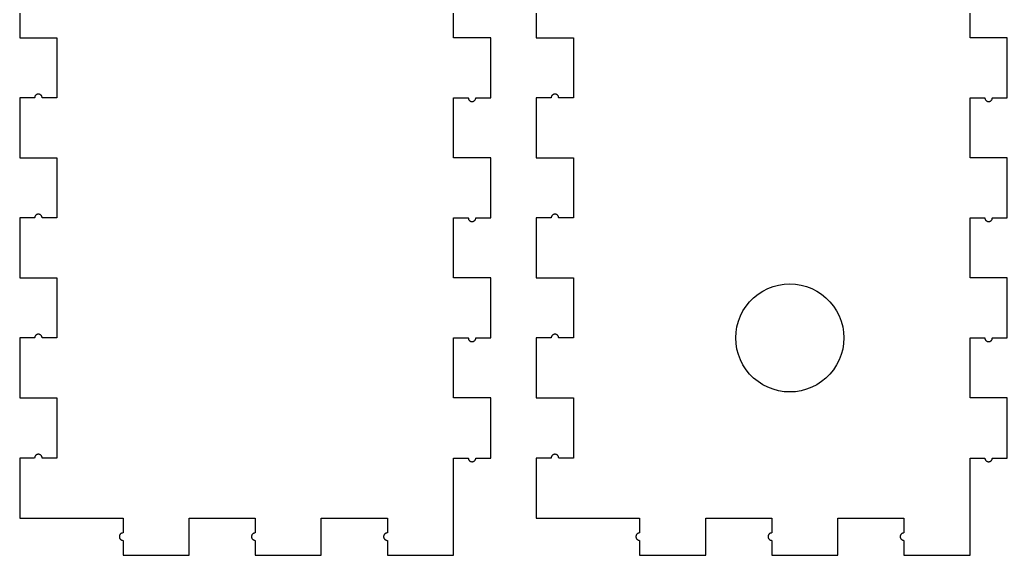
# Model space of a CAD drawing. Header units: metres. Extents: x -3 to 302, y -3 to 183.
# Drawn here: x 219.9 to 302.1, y -3.1 to 41.5 of the extents above; entities that cross this region are included whole.
import ezdxf

# ---------------------------------------------------------------- set-up
doc = ezdxf.new("R2010")
doc.units = ezdxf.units.M

msp = doc.modelspace()

# ---------------------------------------------------------------- linework, layer by layer
for p, q in [((219.9, 45), (219.9, 40)), ((256, 40), (256, 45)), ((262.9, 45), (262.9, 40)), ((299, 40), (299, 45)), ((219.9, 40), (223, 40)), ((223, 40), (223, 35)), ((259.1, 40), (256, 40)), ((259.1, 35), (259.1, 40)), ((262.9, 40), (266, 40)), ((266, 40), (266, 35)), ((302.1, 40), (299, 40)), ((302.1, 35), (302.1, 40)), ((221.14, 35), (219.9, 35)), ((219.9, 35), (219.9, 30)), ((221.142, 35.0324), (221.14, 35)), ((221.147, 35.0644), (221.142, 35.0324)), ((221.155, 35.0958), (221.147, 35.0644)), ((221.167, 35.1261), (221.155, 35.0958)), ((221.182, 35.155), (221.167, 35.1261)), ((221.199, 35.1822), (221.182, 35.155)), ((221.22, 35.2074), (221.199, 35.1822)), ((221.243, 35.2304), (221.22, 35.2074)), ((221.268, 35.2508), (221.243, 35.2304)), ((221.295, 35.2685), (221.268, 35.2508)), ((221.324, 35.2832), (221.295, 35.2685)), ((221.354, 35.2948), (221.324, 35.2832)), ((221.386, 35.3032), (221.354, 35.2948)), ((221.418, 35.3083), (221.386, 35.3032)), ((221.45, 35.31), (221.418, 35.3083)), ((221.482, 35.3083), (221.45, 35.31)), ((221.514, 35.3032), (221.482, 35.3083)), ((221.546, 35.2948), (221.514, 35.3032)), ((221.576, 35.2832), (221.546, 35.2948)), ((221.605, 35.2685), (221.576, 35.2832)), ((221.632, 35.2508), (221.605, 35.2685)), ((221.657, 35.2304), (221.632, 35.2508)), ((221.68, 35.2074), (221.657, 35.2304)), ((221.701, 35.1822), (221.68, 35.2074)), ((221.718, 35.155), (221.701, 35.1822)), ((221.733, 35.1261), (221.718, 35.155)), ((221.745, 35.0958), (221.733, 35.1261)), ((221.753, 35.0644), (221.745, 35.0958)), ((221.758, 35.0324), (221.753, 35.0644)), ((221.76, 35), (221.758, 35.0324)), ((223, 35), (221.76, 35)), ((256, 30), (256, 35)), ((256, 35), (257.24, 35)), ((257.24, 35), (257.242, 34.9676)), ((257.242, 34.9676), (257.247, 34.9356)), ((257.247, 34.9356), (257.255, 34.9042)), ((257.255, 34.9042), (257.267, 34.8739)), ((257.267, 34.8739), (257.282, 34.845)), ((257.282, 34.845), (257.299, 34.8178)), ((257.299, 34.8178), (257.32, 34.7926)), ((257.32, 34.7926), (257.343, 34.7696)), ((257.343, 34.7696), (257.368, 34.7492)), ((257.368, 34.7492), (257.395, 34.7315)), ((257.395, 34.7315), (257.424, 34.7168)), ((257.424, 34.7168), (257.454, 34.7052)), ((257.454, 34.7052), (257.486, 34.6968)), ((257.486, 34.6968), (257.518, 34.6917)), ((257.518, 34.6917), (257.55, 34.69)), ((257.55, 34.69), (257.582, 34.6917)), ((257.582, 34.6917), (257.614, 34.6968)), ((257.614, 34.6968), (257.646, 34.7052)), ((257.646, 34.7052), (257.676, 34.7168)), ((257.676, 34.7168), (257.705, 34.7315)), ((257.705, 34.7315), (257.732, 34.7492)), ((257.732, 34.7492), (257.757, 34.7696)), ((257.757, 34.7696), (257.78, 34.7926)), ((257.78, 34.7926), (257.801, 34.8178)), ((257.801, 34.8178), (257.818, 34.845)), ((257.818, 34.845), (257.833, 34.8739)), ((257.833, 34.8739), (257.845, 34.9042)), ((257.845, 34.9042), (257.853, 34.9356)), ((257.853, 34.9356), (257.858, 34.9676)), ((257.858, 34.9676), (257.86, 35)), ((257.86, 35), (259.1, 35)), ((264.14, 35), (262.9, 35)), ((262.9, 35), (262.9, 30)), ((264.142, 35.0324), (264.14, 35)), ((264.147, 35.0644), (264.142, 35.0324)), ((264.155, 35.0958), (264.147, 35.0644)), ((264.167, 35.1261), (264.155, 35.0958)), ((264.182, 35.155), (264.167, 35.1261)), ((264.199, 35.1822), (264.182, 35.155)), ((264.22, 35.2074), (264.199, 35.1822)), ((264.243, 35.2304), (264.22, 35.2074)), ((264.268, 35.2508), (264.243, 35.2304)), ((264.295, 35.2685), (264.268, 35.2508)), ((264.324, 35.2832), (264.295, 35.2685)), ((264.354, 35.2948), (264.324, 35.2832)), ((264.386, 35.3032), (264.354, 35.2948)), ((264.418, 35.3083), (264.386, 35.3032)), ((264.45, 35.31), (264.418, 35.3083)), ((264.482, 35.3083), (264.45, 35.31)), ((264.514, 35.3032), (264.482, 35.3083)), ((264.546, 35.2948), (264.514, 35.3032)), ((264.576, 35.2832), (264.546, 35.2948)), ((264.605, 35.2685), (264.576, 35.2832)), ((264.632, 35.2508), (264.605, 35.2685)), ((264.657, 35.2304), (264.632, 35.2508)), ((264.68, 35.2074), (264.657, 35.2304)), ((264.701, 35.1822), (264.68, 35.2074)), ((264.718, 35.155), (264.701, 35.1822)), ((264.733, 35.1261), (264.718, 35.155)), ((264.745, 35.0958), (264.733, 35.1261)), ((264.753, 35.0644), (264.745, 35.0958)), ((264.758, 35.0324), (264.753, 35.0644)), ((264.76, 35), (264.758, 35.0324)), ((266, 35), (264.76, 35)), ((299, 30), (299, 35)), ((299, 35), (300.24, 35)), ((300.24, 35), (300.242, 34.9676)), ((300.242, 34.9676), (300.247, 34.9356)), ((300.247, 34.9356), (300.255, 34.9042)), ((300.255, 34.9042), (300.267, 34.8739)), ((300.267, 34.8739), (300.282, 34.845)), ((300.282, 34.845), (300.299, 34.8178)), ((300.299, 34.8178), (300.32, 34.7926)), ((300.32, 34.7926), (300.343, 34.7696)), ((300.343, 34.7696), (300.368, 34.7492)), ((300.368, 34.7492), (300.395, 34.7315)), ((300.395, 34.7315), (300.424, 34.7168)), ((300.424, 34.7168), (300.454, 34.7052)), ((300.454, 34.7052), (300.486, 34.6968)), ((300.486, 34.6968), (300.518, 34.6917)), ((300.518, 34.6917), (300.55, 34.69)), ((300.55, 34.69), (300.582, 34.6917)), ((300.582, 34.6917), (300.614, 34.6968)), ((300.614, 34.6968), (300.646, 34.7052)), ((300.646, 34.7052), (300.676, 34.7168)), ((300.676, 34.7168), (300.705, 34.7315)), ((300.705, 34.7315), (300.732, 34.7492)), ((300.732, 34.7492), (300.757, 34.7696)), ((300.757, 34.7696), (300.78, 34.7926)), ((300.78, 34.7926), (300.801, 34.8178)), ((300.801, 34.8178), (300.818, 34.845)), ((300.818, 34.845), (300.833, 34.8739)), ((300.833, 34.8739), (300.845, 34.9042)), ((300.845, 34.9042), (300.853, 34.9356)), ((300.853, 34.9356), (300.858, 34.9676)), ((300.858, 34.9676), (300.86, 35)), ((300.86, 35), (302.1, 35)), ((219.9, 30), (223, 30)), ((223, 30), (223, 25)), ((259.1, 30), (256, 30)), ((259.1, 25), (259.1, 30)), ((262.9, 30), (266, 30)), ((266, 30), (266, 25)), ((302.1, 30), (299, 30)), ((302.1, 25), (302.1, 30)), ((221.14, 25), (219.9, 25)), ((219.9, 25), (219.9, 20)), ((221.142, 25.0324), (221.14, 25)), ((221.147, 25.0644), (221.142, 25.0324)), ((221.155, 25.0958), (221.147, 25.0644)), ((221.167, 25.1261), (221.155, 25.0958)), ((221.182, 25.155), (221.167, 25.1261)), ((221.199, 25.1822), (221.182, 25.155)), ((221.22, 25.2074), (221.199, 25.1822)), ((221.243, 25.2304), (221.22, 25.2074)), ((221.268, 25.2508), (221.243, 25.2304)), ((221.295, 25.2685), (221.268, 25.2508)), ((221.324, 25.2832), (221.295, 25.2685)), ((221.354, 25.2948), (221.324, 25.2832)), ((221.386, 25.3032), (221.354, 25.2948)), ((221.418, 25.3083), (221.386, 25.3032)), ((221.45, 25.31), (221.418, 25.3083)), ((221.482, 25.3083), (221.45, 25.31)), ((221.514, 25.3032), (221.482, 25.3083)), ((221.546, 25.2948), (221.514, 25.3032)), ((221.576, 25.2832), (221.546, 25.2948)), ((221.605, 25.2685), (221.576, 25.2832)), ((221.632, 25.2508), (221.605, 25.2685)), ((221.657, 25.2304), (221.632, 25.2508)), ((221.68, 25.2074), (221.657, 25.2304)), ((221.701, 25.1822), (221.68, 25.2074)), ((221.718, 25.155), (221.701, 25.1822)), ((221.733, 25.1261), (221.718, 25.155)), ((221.745, 25.0958), (221.733, 25.1261)), ((221.753, 25.0644), (221.745, 25.0958)), ((221.758, 25.0324), (221.753, 25.0644)), ((221.76, 25), (221.758, 25.0324)), ((223, 25), (221.76, 25)), ((256, 20), (256, 25)), ((256, 25), (257.24, 25)), ((257.24, 25), (257.242, 24.9676)), ((257.242, 24.9676), (257.247, 24.9356)), ((257.247, 24.9356), (257.255, 24.9042)), ((257.255, 24.9042), (257.267, 24.8739)), ((257.267, 24.8739), (257.282, 24.845)), ((257.282, 24.845), (257.299, 24.8178)), ((257.299, 24.8178), (257.32, 24.7926)), ((257.32, 24.7926), (257.343, 24.7696)), ((257.343, 24.7696), (257.368, 24.7492)), ((257.368, 24.7492), (257.395, 24.7315)), ((257.395, 24.7315), (257.424, 24.7168)), ((257.424, 24.7168), (257.454, 24.7052)), ((257.454, 24.7052), (257.486, 24.6968)), ((257.486, 24.6968), (257.518, 24.6917)), ((257.518, 24.6917), (257.55, 24.69)), ((257.55, 24.69), (257.582, 24.6917)), ((257.582, 24.6917), (257.614, 24.6968)), ((257.614, 24.6968), (257.646, 24.7052)), ((257.646, 24.7052), (257.676, 24.7168)), ((257.676, 24.7168), (257.705, 24.7315)), ((257.705, 24.7315), (257.732, 24.7492)), ((257.732, 24.7492), (257.757, 24.7696)), ((257.757, 24.7696), (257.78, 24.7926)), ((257.78, 24.7926), (257.801, 24.8178)), ((257.801, 24.8178), (257.818, 24.845)), ((257.818, 24.845), (257.833, 24.8739)), ((257.833, 24.8739), (257.845, 24.9042)), ((257.845, 24.9042), (257.853, 24.9356)), ((257.853, 24.9356), (257.858, 24.9676)), ((257.858, 24.9676), (257.86, 25)), ((257.86, 25), (259.1, 25)), ((264.14, 25), (262.9, 25)), ((262.9, 25), (262.9, 20)), ((264.142, 25.0324), (264.14, 25)), ((264.147, 25.0644), (264.142, 25.0324)), ((264.155, 25.0958), (264.147, 25.0644)), ((264.167, 25.1261), (264.155, 25.0958)), ((264.182, 25.155), (264.167, 25.1261)), ((264.199, 25.1822), (264.182, 25.155)), ((264.22, 25.2074), (264.199, 25.1822)), ((264.243, 25.2304), (264.22, 25.2074)), ((264.268, 25.2508), (264.243, 25.2304)), ((264.295, 25.2685), (264.268, 25.2508)), ((264.324, 25.2832), (264.295, 25.2685)), ((264.354, 25.2948), (264.324, 25.2832)), ((264.386, 25.3032), (264.354, 25.2948)), ((264.418, 25.3083), (264.386, 25.3032)), ((264.45, 25.31), (264.418, 25.3083)), ((264.482, 25.3083), (264.45, 25.31)), ((264.514, 25.3032), (264.482, 25.3083)), ((264.546, 25.2948), (264.514, 25.3032)), ((264.576, 25.2832), (264.546, 25.2948)), ((264.605, 25.2685), (264.576, 25.2832)), ((264.632, 25.2508), (264.605, 25.2685)), ((264.657, 25.2304), (264.632, 25.2508)), ((264.68, 25.2074), (264.657, 25.2304)), ((264.701, 25.1822), (264.68, 25.2074)), ((264.718, 25.155), (264.701, 25.1822)), ((264.733, 25.1261), (264.718, 25.155)), ((264.745, 25.0958), (264.733, 25.1261)), ((264.753, 25.0644), (264.745, 25.0958)), ((264.758, 25.0324), (264.753, 25.0644)), ((264.76, 25), (264.758, 25.0324)), ((266, 25), (264.76, 25)), ((299, 20), (299, 25)), ((299, 25), (300.24, 25)), ((300.24, 25), (300.242, 24.9676)), ((300.242, 24.9676), (300.247, 24.9356)), ((300.247, 24.9356), (300.255, 24.9042)), ((300.255, 24.9042), (300.267, 24.8739)), ((300.267, 24.8739), (300.282, 24.845)), ((300.282, 24.845), (300.299, 24.8178)), ((300.299, 24.8178), (300.32, 24.7926)), ((300.32, 24.7926), (300.343, 24.7696)), ((300.343, 24.7696), (300.368, 24.7492)), ((300.368, 24.7492), (300.395, 24.7315)), ((300.395, 24.7315), (300.424, 24.7168)), ((300.424, 24.7168), (300.454, 24.7052)), ((300.454, 24.7052), (300.486, 24.6968)), ((300.486, 24.6968), (300.518, 24.6917)), ((300.518, 24.6917), (300.55, 24.69)), ((300.55, 24.69), (300.582, 24.6917)), ((300.582, 24.6917), (300.614, 24.6968)), ((300.614, 24.6968), (300.646, 24.7052)), ((300.646, 24.7052), (300.676, 24.7168)), ((300.676, 24.7168), (300.705, 24.7315)), ((300.705, 24.7315), (300.732, 24.7492)), ((300.732, 24.7492), (300.757, 24.7696)), ((300.757, 24.7696), (300.78, 24.7926)), ((300.78, 24.7926), (300.801, 24.8178)), ((300.801, 24.8178), (300.818, 24.845)), ((300.818, 24.845), (300.833, 24.8739)), ((300.833, 24.8739), (300.845, 24.9042)), ((300.845, 24.9042), (300.853, 24.9356)), ((300.853, 24.9356), (300.858, 24.9676)), ((300.858, 24.9676), (300.86, 25)), ((300.86, 25), (302.1, 25)), ((219.9, 20), (223, 20)), ((223, 20), (223, 15)), ((259.1, 20), (256, 20)), ((259.1, 15), (259.1, 20)), ((262.9, 20), (266, 20)), ((266, 20), (266, 15)), ((302.1, 20), (299, 20)), ((302.1, 15), (302.1, 20)), ((281.75, 18.8971), (282.17, 19.1109)), ((282.17, 19.1109), (282.609, 19.2797)), ((282.609, 19.2797), (283.064, 19.4017)), ((283.064, 19.4017), (283.53, 19.4753)), ((283.53, 19.4753), (284, 19.5)), ((284, 19.5), (284.47, 19.4753)), ((284.47, 19.4753), (284.936, 19.4017)), ((284.936, 19.4017), (285.391, 19.2797)), ((285.391, 19.2797), (285.83, 19.1109)), ((285.83, 19.1109), (286.25, 18.8971)), ((280.656, 18.0111), (280.989, 18.3441)), ((280.989, 18.3441), (281.355, 18.6406)), ((281.355, 18.6406), (281.75, 18.8971)), ((286.25, 18.8971), (286.645, 18.6406)), ((286.645, 18.6406), (287.011, 18.3441)), ((287.011, 18.3441), (287.344, 18.0111)), ((280.103, 17.25), (280.359, 17.645)), ((280.359, 17.645), (280.656, 18.0111)), ((287.344, 18.0111), (287.641, 17.645)), ((287.641, 17.645), (287.897, 17.25)), ((279.72, 16.3906), (279.889, 16.8303)), ((279.889, 16.8303), (280.103, 17.25)), ((287.897, 17.25), (288.111, 16.8303)), ((288.111, 16.8303), (288.28, 16.3906)), ((279.525, 15.4704), (279.598, 15.9356)), ((279.598, 15.9356), (279.72, 16.3906)), ((288.28, 16.3906), (288.402, 15.9356)), ((288.402, 15.9356), (288.475, 15.4704)), ((221.14, 15), (219.9, 15)), ((219.9, 15), (219.9, 10)), ((221.142, 15.0324), (221.14, 15)), ((221.147, 15.0644), (221.142, 15.0324)), ((221.155, 15.0958), (221.147, 15.0644)), ((221.167, 15.1261), (221.155, 15.0958)), ((221.182, 15.155), (221.167, 15.1261)), ((221.199, 15.1822), (221.182, 15.155)), ((221.22, 15.2074), (221.199, 15.1822)), ((221.243, 15.2304), (221.22, 15.2074)), ((221.268, 15.2508), (221.243, 15.2304)), ((221.295, 15.2685), (221.268, 15.2508)), ((221.324, 15.2832), (221.295, 15.2685)), ((221.354, 15.2948), (221.324, 15.2832)), ((221.386, 15.3032), (221.354, 15.2948)), ((221.418, 15.3083), (221.386, 15.3032)), ((221.45, 15.31), (221.418, 15.3083)), ((221.482, 15.3083), (221.45, 15.31)), ((221.514, 15.3032), (221.482, 15.3083)), ((221.546, 15.2948), (221.514, 15.3032)), ((221.576, 15.2832), (221.546, 15.2948)), ((221.605, 15.2685), (221.576, 15.2832)), ((221.632, 15.2508), (221.605, 15.2685)), ((221.657, 15.2304), (221.632, 15.2508)), ((221.68, 15.2074), (221.657, 15.2304)), ((221.701, 15.1822), (221.68, 15.2074)), ((221.718, 15.155), (221.701, 15.1822)), ((221.733, 15.1261), (221.718, 15.155)), ((221.745, 15.0958), (221.733, 15.1261)), ((221.753, 15.0644), (221.745, 15.0958)), ((221.758, 15.0324), (221.753, 15.0644)), ((221.76, 15), (221.758, 15.0324)), ((223, 15), (221.76, 15)), ((256, 10), (256, 15)), ((256, 15), (257.24, 15)), ((257.24, 15), (257.242, 14.9676)), ((257.242, 14.9676), (257.247, 14.9356)), ((257.247, 14.9356), (257.255, 14.9042)), ((257.255, 14.9042), (257.267, 14.8739)), ((257.267, 14.8739), (257.282, 14.845)), ((257.282, 14.845), (257.299, 14.8178)), ((257.299, 14.8178), (257.32, 14.7926)), ((257.78, 14.7926), (257.801, 14.8178)), ((257.801, 14.8178), (257.818, 14.845)), ((257.818, 14.845), (257.833, 14.8739)), ((257.833, 14.8739), (257.845, 14.9042)), ((257.845, 14.9042), (257.853, 14.9356)), ((257.853, 14.9356), (257.858, 14.9676)), ((257.858, 14.9676), (257.86, 15)), ((257.86, 15), (259.1, 15)), ((264.14, 15), (262.9, 15)), ((262.9, 15), (262.9, 10)), ((264.142, 15.0324), (264.14, 15)), ((264.147, 15.0644), (264.142, 15.0324)), ((264.155, 15.0958), (264.147, 15.0644)), ((264.167, 15.1261), (264.155, 15.0958)), ((264.182, 15.155), (264.167, 15.1261)), ((264.199, 15.1822), (264.182, 15.155)), ((264.22, 15.2074), (264.199, 15.1822)), ((264.243, 15.2304), (264.22, 15.2074)), ((264.268, 15.2508), (264.243, 15.2304)), ((264.295, 15.2685), (264.268, 15.2508)), ((264.324, 15.2832), (264.295, 15.2685)), ((264.354, 15.2948), (264.324, 15.2832)), ((264.386, 15.3032), (264.354, 15.2948)), ((264.418, 15.3083), (264.386, 15.3032)), ((264.45, 15.31), (264.418, 15.3083)), ((264.482, 15.3083), (264.45, 15.31)), ((264.514, 15.3032), (264.482, 15.3083)), ((264.546, 15.2948), (264.514, 15.3032)), ((264.576, 15.2832), (264.546, 15.2948)), ((264.605, 15.2685), (264.576, 15.2832)), ((264.632, 15.2508), (264.605, 15.2685)), ((264.657, 15.2304), (264.632, 15.2508)), ((264.68, 15.2074), (264.657, 15.2304)), ((264.701, 15.1822), (264.68, 15.2074)), ((264.718, 15.155), (264.701, 15.1822)), ((264.733, 15.1261), (264.718, 15.155)), ((264.745, 15.0958), (264.733, 15.1261)), ((264.753, 15.0644), (264.745, 15.0958)), ((264.758, 15.0324), (264.753, 15.0644)), ((264.76, 15), (264.758, 15.0324)), ((266, 15), (264.76, 15)), ((279.5, 15), (279.525, 15.4704)), ((279.525, 14.5296), (279.5, 15)), ((288.475, 15.4704), (288.5, 15)), ((288.5, 15), (288.475, 14.5296)), ((299, 10), (299, 15)), ((299, 15), (300.24, 15)), ((300.24, 15), (300.242, 14.9676)), ((300.242, 14.9676), (300.247, 14.9356)), ((300.247, 14.9356), (300.255, 14.9042)), ((300.255, 14.9042), (300.267, 14.8739)), ((300.267, 14.8739), (300.282, 14.845)), ((300.282, 14.845), (300.299, 14.8178)), ((300.299, 14.8178), (300.32, 14.7926)), ((300.78, 14.7926), (300.801, 14.8178)), ((300.801, 14.8178), (300.818, 14.845)), ((300.818, 14.845), (300.833, 14.8739)), ((300.833, 14.8739), (300.845, 14.9042)), ((300.845, 14.9042), (300.853, 14.9356)), ((300.853, 14.9356), (300.858, 14.9676)), ((300.858, 14.9676), (300.86, 15)), ((300.86, 15), (302.1, 15)), ((257.32, 14.7926), (257.343, 14.7696)), ((257.343, 14.7696), (257.368, 14.7492)), ((257.368, 14.7492), (257.395, 14.7315)), ((257.395, 14.7315), (257.424, 14.7168)), ((257.424, 14.7168), (257.454, 14.7052)), ((257.454, 14.7052), (257.486, 14.6968)), ((257.486, 14.6968), (257.518, 14.6917)), ((257.518, 14.6917), (257.55, 14.69)), ((257.55, 14.69), (257.582, 14.6917)), ((257.582, 14.6917), (257.614, 14.6968)), ((257.614, 14.6968), (257.646, 14.7052)), ((257.646, 14.7052), (257.676, 14.7168)), ((257.676, 14.7168), (257.705, 14.7315)), ((257.705, 14.7315), (257.732, 14.7492)), ((257.732, 14.7492), (257.757, 14.7696)), ((257.757, 14.7696), (257.78, 14.7926)), ((279.598, 14.0644), (279.525, 14.5296)), ((279.72, 13.6094), (279.598, 14.0644)), ((288.402, 14.0644), (288.28, 13.6094)), ((288.475, 14.5296), (288.402, 14.0644)), ((300.32, 14.7926), (300.343, 14.7696)), ((300.343, 14.7696), (300.368, 14.7492)), ((300.368, 14.7492), (300.395, 14.7315)), ((300.395, 14.7315), (300.424, 14.7168)), ((300.424, 14.7168), (300.454, 14.7052)), ((300.454, 14.7052), (300.486, 14.6968)), ((300.486, 14.6968), (300.518, 14.6917)), ((300.518, 14.6917), (300.55, 14.69)), ((300.55, 14.69), (300.582, 14.6917)), ((300.582, 14.6917), (300.614, 14.6968)), ((300.614, 14.6968), (300.646, 14.7052)), ((300.646, 14.7052), (300.676, 14.7168)), ((300.676, 14.7168), (300.705, 14.7315)), ((300.705, 14.7315), (300.732, 14.7492)), ((300.732, 14.7492), (300.757, 14.7696)), ((300.757, 14.7696), (300.78, 14.7926)), ((279.889, 13.1697), (279.72, 13.6094)), ((280.103, 12.75), (279.889, 13.1697)), ((288.111, 13.1697), (287.897, 12.75)), ((288.28, 13.6094), (288.111, 13.1697)), ((280.359, 12.355), (280.103, 12.75)), ((280.656, 11.9889), (280.359, 12.355)), ((287.641, 12.355), (287.344, 11.9889)), ((287.897, 12.75), (287.641, 12.355)), ((280.989, 11.6558), (280.656, 11.9889)), ((281.355, 11.3594), (280.989, 11.6558)), ((287.011, 11.6558), (286.645, 11.3594)), ((287.344, 11.9889), (287.011, 11.6558)), ((281.75, 11.1029), (281.355, 11.3594)), ((282.17, 10.889), (281.75, 11.1029)), ((282.609, 10.7202), (282.17, 10.889)), ((283.064, 10.5983), (282.609, 10.7202)), ((285.391, 10.7202), (284.936, 10.5983)), ((285.83, 10.889), (285.391, 10.7202)), ((286.25, 11.1029), (285.83, 10.889)), ((286.645, 11.3594), (286.25, 11.1029)), ((219.9, 10), (223, 10)), ((223, 10), (223, 5)), ((259.1, 10), (256, 10)), ((259.1, 5), (259.1, 10)), ((262.9, 10), (266, 10)), ((266, 10), (266, 5)), ((283.53, 10.5246), (283.064, 10.5983)), ((284, 10.5), (283.53, 10.5246)), ((284.47, 10.5246), (284, 10.5)), ((284.936, 10.5983), (284.47, 10.5246)), ((302.1, 10), (299, 10)), ((302.1, 5), (302.1, 10)), ((221.14, 5), (219.9, 5)), ((219.9, 5), (219.9, 0)), ((221.142, 5.03239), (221.14, 5)), ((221.147, 5.06444), (221.142, 5.03239)), ((221.155, 5.09579), (221.147, 5.06444)), ((221.167, 5.12608), (221.155, 5.09579)), ((221.182, 5.155), (221.167, 5.12608)), ((221.199, 5.18221), (221.182, 5.155)), ((221.22, 5.20743), (221.199, 5.18221)), ((221.243, 5.23036), (221.22, 5.20743)), ((221.268, 5.25079), (221.243, 5.23036)), ((221.295, 5.26846), (221.268, 5.25079)), ((221.324, 5.28319), (221.295, 5.26846)), ((221.354, 5.29482), (221.324, 5.28319)), ((221.386, 5.30322), (221.354, 5.29482)), ((221.418, 5.30829), (221.386, 5.30322)), ((221.45, 5.31), (221.418, 5.30829)), ((221.482, 5.30829), (221.45, 5.31)), ((221.514, 5.30322), (221.482, 5.30829)), ((221.546, 5.29482), (221.514, 5.30322)), ((221.576, 5.28319), (221.546, 5.29482)), ((221.605, 5.26846), (221.576, 5.28319)), ((221.632, 5.25079), (221.605, 5.26846)), ((221.657, 5.23036), (221.632, 5.25079)), ((221.68, 5.20743), (221.657, 5.23036)), ((221.701, 5.18221), (221.68, 5.20743)), ((221.718, 5.155), (221.701, 5.18221)), ((221.733, 5.12608), (221.718, 5.155)), ((221.745, 5.09579), (221.733, 5.12608)), ((221.753, 5.06444), (221.745, 5.09579)), ((221.758, 5.03239), (221.753, 5.06444)), ((221.76, 5), (221.758, 5.03239)), ((223, 5), (221.76, 5)), ((256, -3.09999), (256, 5)), ((256, 5), (257.24, 5)), ((257.24, 5), (257.242, 4.96761)), ((257.242, 4.96761), (257.247, 4.93556)), ((257.247, 4.93556), (257.255, 4.90421)), ((257.845, 4.90421), (257.853, 4.93556)), ((257.853, 4.93556), (257.858, 4.96761)), ((257.858, 4.96761), (257.86, 5)), ((257.86, 5), (259.1, 5)), ((264.14, 5), (262.9, 5)), ((262.9, 5), (262.9, 0)), ((264.142, 5.03239), (264.14, 5)), ((264.147, 5.06444), (264.142, 5.03239)), ((264.155, 5.09579), (264.147, 5.06444)), ((264.167, 5.12608), (264.155, 5.09579)), ((264.182, 5.155), (264.167, 5.12608)), ((264.199, 5.18221), (264.182, 5.155)), ((264.22, 5.20743), (264.199, 5.18221)), ((264.243, 5.23036), (264.22, 5.20743)), ((264.268, 5.25079), (264.243, 5.23036)), ((264.295, 5.26846), (264.268, 5.25079)), ((264.324, 5.28319), (264.295, 5.26846)), ((264.354, 5.29482), (264.324, 5.28319)), ((264.386, 5.30322), (264.354, 5.29482)), ((264.418, 5.30829), (264.386, 5.30322)), ((264.45, 5.31), (264.418, 5.30829)), ((264.482, 5.30829), (264.45, 5.31)), ((264.514, 5.30322), (264.482, 5.30829)), ((264.546, 5.29482), (264.514, 5.30322)), ((264.576, 5.28319), (264.546, 5.29482)), ((264.605, 5.26846), (264.576, 5.28319)), ((264.632, 5.25079), (264.605, 5.26846)), ((264.657, 5.23036), (264.632, 5.25079)), ((264.68, 5.20743), (264.657, 5.23036)), ((264.701, 5.18221), (264.68, 5.20743)), ((264.718, 5.155), (264.701, 5.18221)), ((264.733, 5.12608), (264.718, 5.155)), ((264.745, 5.09579), (264.733, 5.12608)), ((264.753, 5.06444), (264.745, 5.09579)), ((264.758, 5.03239), (264.753, 5.06444)), ((264.76, 5), (264.758, 5.03239)), ((266, 5), (264.76, 5)), ((299, -3.09999), (299, 5)), ((299, 5), (300.24, 5)), ((300.24, 5), (300.242, 4.96761)), ((300.242, 4.96761), (300.247, 4.93556)), ((300.247, 4.93556), (300.255, 4.90421)), ((300.845, 4.90421), (300.853, 4.93556)), ((300.853, 4.93556), (300.858, 4.96761)), ((300.858, 4.96761), (300.86, 5)), ((300.86, 5), (302.1, 5)), ((257.255, 4.90421), (257.267, 4.87392)), ((257.267, 4.87392), (257.282, 4.845)), ((257.282, 4.845), (257.299, 4.81779)), ((257.299, 4.81779), (257.32, 4.79257)), ((257.32, 4.79257), (257.343, 4.76964)), ((257.343, 4.76964), (257.368, 4.74921)), ((257.368, 4.74921), (257.395, 4.73154)), ((257.395, 4.73154), (257.424, 4.71681)), ((257.424, 4.71681), (257.454, 4.70518)), ((257.454, 4.70518), (257.486, 4.69678)), ((257.486, 4.69678), (257.518, 4.69171)), ((257.518, 4.69171), (257.55, 4.69)), ((257.55, 4.69), (257.582, 4.69171)), ((257.582, 4.69171), (257.614, 4.69678)), ((257.614, 4.69678), (257.646, 4.70518)), ((257.646, 4.70518), (257.676, 4.71681)), ((257.676, 4.71681), (257.705, 4.73154)), ((257.705, 4.73154), (257.732, 4.74921)), ((257.732, 4.74921), (257.757, 4.76964)), ((257.757, 4.76964), (257.78, 4.79257)), ((257.78, 4.79257), (257.801, 4.81779)), ((257.801, 4.81779), (257.818, 4.845)), ((257.818, 4.845), (257.833, 4.87392)), ((257.833, 4.87392), (257.845, 4.90421)), ((300.255, 4.90421), (300.267, 4.87392)), ((300.267, 4.87392), (300.282, 4.845)), ((300.282, 4.845), (300.299, 4.81779)), ((300.299, 4.81779), (300.32, 4.79257)), ((300.32, 4.79257), (300.343, 4.76964)), ((300.343, 4.76964), (300.368, 4.74921)), ((300.368, 4.74921), (300.395, 4.73154)), ((300.395, 4.73154), (300.424, 4.71681)), ((300.424, 4.71681), (300.454, 4.70518)), ((300.454, 4.70518), (300.486, 4.69678)), ((300.486, 4.69678), (300.518, 4.69171)), ((300.518, 4.69171), (300.55, 4.69)), ((300.55, 4.69), (300.582, 4.69171)), ((300.582, 4.69171), (300.614, 4.69678)), ((300.614, 4.69678), (300.646, 4.70518)), ((300.646, 4.70518), (300.676, 4.71681)), ((300.676, 4.71681), (300.705, 4.73154)), ((300.705, 4.73154), (300.732, 4.74921)), ((300.732, 4.74921), (300.757, 4.76964)), ((300.757, 4.76964), (300.78, 4.79257)), ((300.78, 4.79257), (300.801, 4.81779)), ((300.801, 4.81779), (300.818, 4.845)), ((300.818, 4.845), (300.833, 4.87392)), ((300.833, 4.87392), (300.845, 4.90421)), ((219.9, 0), (228.5, 0)), ((228.5, 0), (228.5, -1.23999)), ((234, 0), (239.5, 0)), ((234, -3.09999), (234, 0)), ((239.5, 0), (239.5, -1.23999)), ((245, -3.09999), (245, 0)), ((245, 0), (250.5, 0)), ((250.5, 0), (250.5, -1.23999)), ((262.9, 0), (271.5, 0)), ((271.5, 0), (271.5, -1.23999)), ((277, 0), (282.5, 0)), ((277, -3.09999), (277, 0)), ((282.5, 0), (282.5, -1.23999)), ((288, -3.09999), (288, 0)), ((288, 0), (293.5, 0)), ((293.5, 0), (293.5, -1.23999)), ((228.192, -1.51758), (228.19, -1.54999)), ((228.19, -1.54999), (228.192, -1.5824)), ((228.197, -1.48553), (228.192, -1.51758)), ((228.192, -1.5824), (228.197, -1.61444)), ((228.205, -1.45419), (228.197, -1.48553)), ((228.197, -1.61444), (228.205, -1.64578)), ((228.217, -1.4239), (228.205, -1.45419)), ((228.232, -1.39499), (228.217, -1.4239)), ((228.249, -1.36777), (228.232, -1.39499)), ((228.27, -1.34256), (228.249, -1.36777)), ((228.293, -1.31961), (228.27, -1.34256)), ((228.318, -1.29919), (228.293, -1.31961)), ((228.345, -1.28152), (228.318, -1.29919)), ((228.374, -1.26678), (228.345, -1.28152)), ((228.404, -1.25516), (228.374, -1.26678)), ((228.436, -1.24677), (228.404, -1.25516)), ((228.468, -1.24168), (228.436, -1.24677)), ((228.5, -1.23999), (228.468, -1.24168)), ((239.192, -1.51758), (239.19, -1.54999)), ((239.19, -1.54999), (239.192, -1.5824)), ((239.197, -1.48553), (239.192, -1.51758)), ((239.192, -1.5824), (239.197, -1.61444)), ((239.205, -1.45419), (239.197, -1.48553)), ((239.197, -1.61444), (239.205, -1.64578)), ((239.217, -1.4239), (239.205, -1.45419)), ((239.232, -1.39499), (239.217, -1.4239)), ((239.249, -1.36777), (239.232, -1.39499)), ((239.27, -1.34256), (239.249, -1.36777)), ((239.293, -1.31961), (239.27, -1.34256)), ((239.318, -1.29919), (239.293, -1.31961)), ((239.345, -1.28152), (239.318, -1.29919)), ((239.374, -1.26678), (239.345, -1.28152)), ((239.404, -1.25516), (239.374, -1.26678)), ((239.436, -1.24677), (239.404, -1.25516)), ((239.468, -1.24168), (239.436, -1.24677)), ((239.5, -1.23999), (239.468, -1.24168)), ((250.192, -1.51758), (250.19, -1.54999)), ((250.19, -1.54999), (250.192, -1.5824)), ((250.197, -1.48553), (250.192, -1.51758)), ((250.192, -1.5824), (250.197, -1.61444)), ((250.205, -1.45419), (250.197, -1.48553)), ((250.197, -1.61444), (250.205, -1.64578)), ((250.217, -1.4239), (250.205, -1.45419)), ((250.232, -1.39499), (250.217, -1.4239)), ((250.249, -1.36777), (250.232, -1.39499)), ((250.27, -1.34256), (250.249, -1.36777)), ((250.293, -1.31961), (250.27, -1.34256)), ((250.318, -1.29919), (250.293, -1.31961)), ((250.345, -1.28152), (250.318, -1.29919)), ((250.374, -1.26678), (250.345, -1.28152)), ((250.404, -1.25516), (250.374, -1.26678)), ((250.436, -1.24677), (250.404, -1.25516)), ((250.468, -1.24168), (250.436, -1.24677)), ((250.5, -1.23999), (250.468, -1.24168)), ((271.192, -1.51758), (271.19, -1.54999)), ((271.19, -1.54999), (271.192, -1.5824)), ((271.197, -1.48553), (271.192, -1.51758)), ((271.192, -1.5824), (271.197, -1.61444)), ((271.205, -1.45419), (271.197, -1.48553)), ((271.197, -1.61444), (271.205, -1.64578)), ((271.217, -1.4239), (271.205, -1.45419)), ((271.232, -1.39499), (271.217, -1.4239)), ((271.249, -1.36777), (271.232, -1.39499)), ((271.27, -1.34256), (271.249, -1.36777)), ((271.293, -1.31961), (271.27, -1.34256)), ((271.318, -1.29919), (271.293, -1.31961)), ((271.345, -1.28152), (271.318, -1.29919)), ((271.374, -1.26678), (271.345, -1.28152)), ((271.404, -1.25516), (271.374, -1.26678)), ((271.436, -1.24677), (271.404, -1.25516)), ((271.468, -1.24168), (271.436, -1.24677)), ((271.5, -1.23999), (271.468, -1.24168)), ((282.192, -1.51758), (282.19, -1.54999)), ((282.19, -1.54999), (282.192, -1.5824)), ((282.197, -1.48553), (282.192, -1.51758)), ((282.192, -1.5824), (282.197, -1.61444)), ((282.205, -1.45419), (282.197, -1.48553)), ((282.197, -1.61444), (282.205, -1.64578)), ((282.217, -1.4239), (282.205, -1.45419)), ((282.232, -1.39499), (282.217, -1.4239)), ((282.249, -1.36777), (282.232, -1.39499)), ((282.27, -1.34256), (282.249, -1.36777)), ((282.293, -1.31961), (282.27, -1.34256)), ((282.318, -1.29919), (282.293, -1.31961)), ((282.345, -1.28152), (282.318, -1.29919)), ((282.374, -1.26678), (282.345, -1.28152)), ((282.404, -1.25516), (282.374, -1.26678)), ((282.436, -1.24677), (282.404, -1.25516)), ((282.468, -1.24168), (282.436, -1.24677)), ((282.5, -1.23999), (282.468, -1.24168)), ((293.192, -1.51758), (293.19, -1.54999)), ((293.19, -1.54999), (293.192, -1.5824)), ((293.197, -1.48553), (293.192, -1.51758)), ((293.192, -1.5824), (293.197, -1.61444)), ((293.205, -1.45419), (293.197, -1.48553)), ((293.197, -1.61444), (293.205, -1.64578)), ((293.217, -1.4239), (293.205, -1.45419)), ((293.232, -1.39499), (293.217, -1.4239)), ((293.249, -1.36777), (293.232, -1.39499)), ((293.27, -1.34256), (293.249, -1.36777)), ((293.293, -1.31961), (293.27, -1.34256)), ((293.318, -1.29919), (293.293, -1.31961)), ((293.345, -1.28152), (293.318, -1.29919)), ((293.374, -1.26678), (293.345, -1.28152)), ((293.404, -1.25516), (293.374, -1.26678)), ((293.436, -1.24677), (293.404, -1.25516)), ((293.468, -1.24168), (293.436, -1.24677)), ((293.5, -1.23999), (293.468, -1.24168)), ((228.205, -1.64578), (228.217, -1.67607)), ((228.217, -1.67607), (228.232, -1.70499)), ((228.232, -1.70499), (228.249, -1.73219)), ((228.249, -1.73219), (228.27, -1.75742)), ((228.27, -1.75742), (228.293, -1.78036)), ((228.293, -1.78036), (228.318, -1.80078)), ((228.318, -1.80078), (228.345, -1.81845)), ((228.345, -1.81845), (228.374, -1.83319)), ((228.374, -1.83319), (228.404, -1.84482)), ((228.404, -1.84482), (228.436, -1.85321)), ((228.436, -1.85321), (228.468, -1.85829)), ((228.468, -1.85829), (228.5, -1.85999)), ((228.5, -1.85999), (228.5, -3.09999)), ((239.205, -1.64578), (239.217, -1.67607)), ((239.217, -1.67607), (239.232, -1.70499)), ((239.232, -1.70499), (239.249, -1.73219)), ((239.249, -1.73219), (239.27, -1.75742)), ((239.27, -1.75742), (239.293, -1.78036)), ((239.293, -1.78036), (239.318, -1.80078)), ((239.318, -1.80078), (239.345, -1.81845)), ((239.345, -1.81845), (239.374, -1.83319)), ((239.374, -1.83319), (239.404, -1.84482)), ((239.404, -1.84482), (239.436, -1.85321)), ((239.436, -1.85321), (239.468, -1.85829)), ((239.468, -1.85829), (239.5, -1.85999)), ((239.5, -1.85999), (239.5, -3.09999)), ((250.205, -1.64578), (250.217, -1.67607)), ((250.217, -1.67607), (250.232, -1.70499)), ((250.232, -1.70499), (250.249, -1.73219)), ((250.249, -1.73219), (250.27, -1.75742)), ((250.27, -1.75742), (250.293, -1.78036)), ((250.293, -1.78036), (250.318, -1.80078)), ((250.318, -1.80078), (250.345, -1.81845)), ((250.345, -1.81845), (250.374, -1.83319)), ((250.374, -1.83319), (250.404, -1.84482)), ((250.404, -1.84482), (250.436, -1.85321)), ((250.436, -1.85321), (250.468, -1.85829)), ((250.468, -1.85829), (250.5, -1.85999)), ((250.5, -1.85999), (250.5, -3.09999)), ((271.205, -1.64578), (271.217, -1.67607)), ((271.217, -1.67607), (271.232, -1.70499)), ((271.232, -1.70499), (271.249, -1.73219)), ((271.249, -1.73219), (271.27, -1.75742)), ((271.27, -1.75742), (271.293, -1.78036)), ((271.293, -1.78036), (271.318, -1.80078)), ((271.318, -1.80078), (271.345, -1.81845)), ((271.345, -1.81845), (271.374, -1.83319)), ((271.374, -1.83319), (271.404, -1.84482)), ((271.404, -1.84482), (271.436, -1.85321)), ((271.436, -1.85321), (271.468, -1.85829)), ((271.468, -1.85829), (271.5, -1.85999)), ((271.5, -1.85999), (271.5, -3.09999)), ((282.205, -1.64578), (282.217, -1.67607)), ((282.217, -1.67607), (282.232, -1.70499)), ((282.232, -1.70499), (282.249, -1.73219)), ((282.249, -1.73219), (282.27, -1.75742)), ((282.27, -1.75742), (282.293, -1.78036)), ((282.293, -1.78036), (282.318, -1.80078)), ((282.318, -1.80078), (282.345, -1.81845)), ((282.345, -1.81845), (282.374, -1.83319)), ((282.374, -1.83319), (282.404, -1.84482)), ((282.404, -1.84482), (282.436, -1.85321)), ((282.436, -1.85321), (282.468, -1.85829)), ((282.468, -1.85829), (282.5, -1.85999)), ((282.5, -1.85999), (282.5, -3.09999)), ((293.205, -1.64578), (293.217, -1.67607)), ((293.217, -1.67607), (293.232, -1.70499)), ((293.232, -1.70499), (293.249, -1.73219)), ((293.249, -1.73219), (293.27, -1.75742)), ((293.27, -1.75742), (293.293, -1.78036)), ((293.293, -1.78036), (293.318, -1.80078)), ((293.318, -1.80078), (293.345, -1.81845)), ((293.345, -1.81845), (293.374, -1.83319)), ((293.374, -1.83319), (293.404, -1.84482)), ((293.404, -1.84482), (293.436, -1.85321)), ((293.436, -1.85321), (293.468, -1.85829)), ((293.468, -1.85829), (293.5, -1.85999)), ((293.5, -1.85999), (293.5, -3.09999)), ((228.5, -3.09999), (234, -3.09999)), ((239.5, -3.09999), (245, -3.09999)), ((250.5, -3.09999), (256, -3.09999)), ((271.5, -3.09999), (277, -3.09999)), ((282.5, -3.09999), (288, -3.09999)), ((293.5, -3.09999), (299, -3.09999))]:
    msp.add_line(p, q)

doc.saveas('drawing.dxf')
